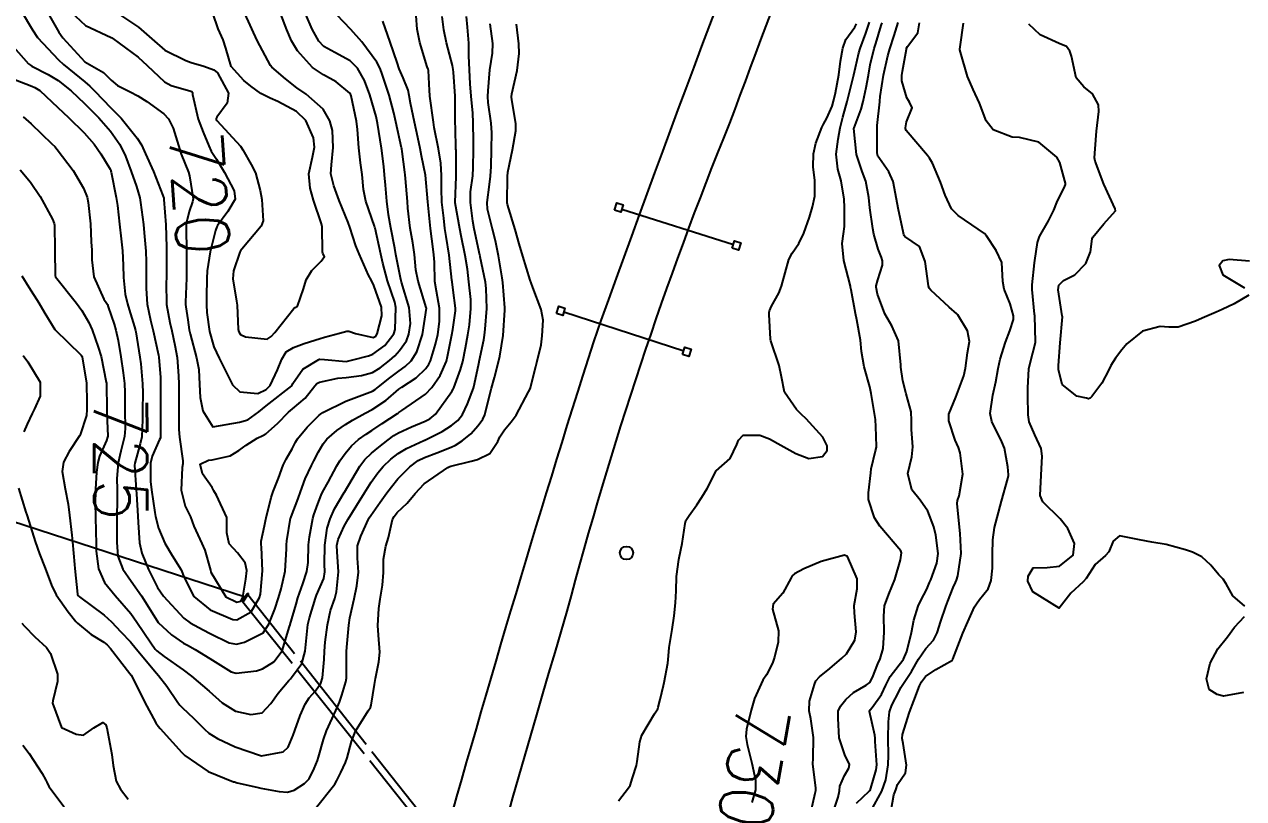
# Model space of a CAD drawing. Header units: metres. Extents: x 318500 to 325275, y 7408834 to 7428799.
# Drawn here: x 320161.3 to 320253.2, y 7414053.9 to 7414112.3 of the extents above; entities that cross this region are included whole.
import ezdxf
from ezdxf.enums import TextEntityAlignment as Align

# ---------------------------------------------------------------- set-up
doc = ezdxf.new("R2010")
doc.units = ezdxf.units.M
doc.header["$MEASUREMENT"] = 0
doc.linetypes.add('CONTINUO', pattern=[0])
doc.linetypes.add('TRACEJADO', pattern=[8.7, 8, -0.7])
for name, color, linetype in [('BUEIRO', 151, 'Continuous'), ('Cotas', 45, 'Continuous'), ('Curvas de Nivel 1m', 11, 'Continuous'), ('Curvas de Nivel 5m', 15, 'Continuous'), ('GALERIA', 45, 'Continuous'), ('Linha Férrea', 20, 'Continuous'), ('Postes', 20, 'Continuous'), ('Pórticos', 45, 'Continuous'), ('TEXTO', 45, 'Continuous')]:
    doc.layers.add(name, color=color, linetype=linetype)
doc.styles.add('Style-STANDARD', font='STANDARD.shx')

msp = doc.modelspace()

# ---------------------------------------------------------------- linework, layer by layer
at = {"layer": 'BUEIRO', "linetype": 'CONTINUO'}
for points in [[(320178.1, 7414069.347, 720.947), (320178.102, 7414069.297, 721.549), (320178.001, 7414069.15, 721.874), (320177.809, 7414068.872, 721.56), (320177.71, 7414068.805, 720.95)], [(320178.1, 7414069.347, 720.947), (320177.71, 7414068.805, 720.95)], [(320177.767, 7414068.733, 722.775), (320177.71, 7414068.805, 720.95)], [(320178.206, 7414069.377, 722.77), (320177.767, 7414068.733, 722.775)], [(320178.206, 7414069.377, 722.77), (320178.1, 7414069.347, 720.947)]]:
    msp.add_polyline3d(points, dxfattribs=at)
at = {"layer": 'Curvas de Nivel 1m', "flags": 128}
for points, elevation in [([(320159.889, 7414111.264), (320161.606, 7414109.324), (320161.751, 7414109.214), (320161.858, 7414109.154), (320163.074, 7414108.524), (320163.848, 7414108.059), (320164.827, 7414107.28), (320165.826, 7414106.337), (320166.904, 7414105.254), (320167.795, 7414104.254), (320168.502, 7414103.229), (320168.912, 7414102.364), (320169.355, 7414101.216), (320169.743, 7414100.086), (320169.989, 7414099.207), (320170.061, 7414098.871), (320170.263, 7414097.204), (320170.325, 7414096.573), (320170.439, 7414095.202), (320170.477, 7414094.393), (320170.475, 7414093.202), (320170.465, 7414092.375), (320170.557, 7414091.201), (320170.814, 7414089.992), (320171.016, 7414089.196), (320171.411, 7414087.353), (320171.437, 7414087.191), (320171.547, 7414085.675), (320171.567, 7414085.19), (320171.561, 7414083.23), (320171.561, 7414083.189), (320171.561, 7414083.148), (320171.569, 7414081.189), (320171.558, 7414081.12), (320171.487, 7414080.981), (320170.921, 7414079.742), (320170.803, 7414079.197), (320170.814, 7414077.829), (320170.875, 7414077.196), (320171.126, 7414075.482), (320171.176, 7414075.192), (320171.397, 7414074.309), (320171.881, 7414073.182), (320172.441, 7414072.245), (320173.115, 7414071.164), (320173.351, 7414070.587), (320174.08, 7414069.149), (320175.315, 7414068.14), (320177.012, 7414067.405), (320177.304, 7414067.393), (320178.404, 7414068.003), (320179.033, 7414069.084), (320179.088, 7414069.329), (320179.247, 7414071.082), (320179.174, 7414072.88), (320179.14, 7414073.084), (320179.138, 7414073.329), (320179.401, 7414074.48), (320179.504, 7414074.984), (320179.525, 7414075.078), (320179.892, 7414076.614), (320180.052, 7414077.071), (320180.45, 7414078.065), (320180.806, 7414079.06), (320181.024, 7414079.499), (320181.479, 7414080.284), (320181.734, 7414080.8), (320181.879, 7414081.046), (320182.608, 7414081.934), (320183.517, 7414082.818), (320183.634, 7414082.913), (320183.813, 7414083.026), (320185.529, 7414083.893), (320186.955, 7414084.4), (320187.537, 7414084.632), (320187.742, 7414084.763), (320187.993, 7414084.965), (320188.855, 7414085.652), (320189.558, 7414086.159), (320190.011, 7414086.495), (320190.462, 7414086.937), (320190.901, 7414087.61), (320191.324, 7414088.924), (320191.608, 7414090.909), (320191.603, 7414090.938), (320190.98, 7414092.93), (320190.81, 7414093.786), (320190.714, 7414094.934), (320190.583, 7414095.831), (320190.388, 7414096.94), (320190.22, 7414098.445), (320190.176, 7414098.943), (320190.037, 7414100.665), (320190.006, 7414100.946), (320189.975, 7414101.16), (320189.778, 7414102.708), (320189.753, 7414102.924), (320189.748, 7414102.95), (320189.743, 7414102.988), (320189.301, 7414104.955), (320189.148, 7414105.629), (320188.793, 7414106.96), (320188.267, 7414108.554), (320188.113, 7414108.967), (320187.867, 7414109.439), (320186.735, 7414110.987), (320185.904, 7414111.911), (320184.867, 7414113.016)], 723), ([(320160.968, 7414101.332), (320161.746, 7414100.395), (320162.484, 7414099.309), (320163.401, 7414097.598), (320163.543, 7414097.292), (320163.569, 7414097.162), (320163.579, 7414095.292), (320163.619, 7414093.322), (320163.629, 7414093.29), (320163.649, 7414093.255), (320165.21, 7414091.274), (320165.615, 7414090.721), (320166.164, 7414089.82), (320166.416, 7414089.258), (320166.868, 7414087.963), (320167.078, 7414087.247), (320167.468, 7414085.315), (320167.48, 7414085.241), (320167.481, 7414085.182), (320167.51, 7414083.24), (320167.516, 7414082.975), (320167.582, 7414081.239), (320167.571, 7414081.156), (320167.485, 7414080.92), (320166.968, 7414079.747), (320166.826, 7414079.25), (320166.739, 7414078.537), (320166.646, 7414077.252), (320166.62, 7414076.054), (320166.65, 7414075.251), (320166.682, 7414073.959), (320166.697, 7414073.25), (320166.707, 7414072.583), (320166.886, 7414071.247), (320167.345, 7414070.215), (320168.13, 7414069.228), (320169.31, 7414067.862), (320169.78, 7414067.205), (320170.817, 7414065.662), (320171.158, 7414065.191), (320171.278, 7414065.059), (320171.837, 7414064.616), (320173.257, 7414063.614), (320173.897, 7414063.15), (320175.233, 7414062.01), (320176.205, 7414061.12), (320177.214, 7414060.513), (320178.362, 7414060.243), (320179.213, 7414060.383), (320179.882, 7414061.07), (320180.437, 7414061.857), (320181.247, 7414062.826), (320181.351, 7414062.947), (320181.444, 7414063.048), (320182.211, 7414064.096), (320182.462, 7414065.038), (320182.535, 7414065.79), (320182.681, 7414067.036), (320182.794, 7414067.549), (320183.238, 7414069.031), (320183.263, 7414069.099), (320183.333, 7414069.25), (320183.864, 7414070.51), (320183.946, 7414071.021), (320183.931, 7414071.587), (320183.949, 7414073.021), (320184.126, 7414074.293), (320184.345, 7414075.016), (320184.677, 7414075.755), (320185.422, 7414077), (320185.44, 7414077.032), (320186.582, 7414078.983), (320186.961, 7414079.484), (320187.475, 7414079.955), (320188.031, 7414080.415), (320188.719, 7414080.958), (320189.164, 7414081.284), (320189.498, 7414081.485), (320190.49, 7414081.95), (320191.512, 7414082.372), (320191.876, 7414082.553), (320192.304, 7414082.908), (320193.537, 7414084.606), (320193.635, 7414084.793), (320193.676, 7414084.889), (320194.183, 7414086.261), (320194.351, 7414086.882), (320194.561, 7414087.905), (320194.733, 7414088.879), (320194.851, 7414089.634), (320194.975, 7414090.876), (320194.954, 7414091.553), (320194.812, 7414092.878), (320194.705, 7414093.839), (320194.53, 7414094.882), (320194.226, 7414096.354), (320194.121, 7414096.886), (320193.781, 7414098.838), (320193.778, 7414098.89), (320193.851, 7414100.797), (320193.856, 7414100.889), (320193.848, 7414102.821), (320193.843, 7414102.889), (320193.804, 7414104.501), (320193.792, 7414104.89), (320193.79, 7414104.91), (320193.771, 7414106.891), (320193.664, 7414108.699), (320193.638, 7414108.893), (320193.57, 7414109.188), (320193.136, 7414110.901), (320192.923, 7414111.886), (320192.797, 7414112.907)], 726), ([(320161.049, 7414113.333), (320161.899, 7414111.892), (320162.285, 7414111.314), (320163.865, 7414109.631), (320164.231, 7414109.286), (320165.847, 7414107.956), (320166.226, 7414107.647), (320166.6, 7414107.259), (320167.822, 7414106.008), (320168.58, 7414105.228), (320169.787, 7414103.71), (320170.113, 7414103.207), (320170.437, 7414102.54), (320171.019, 7414101.197), (320171.733, 7414099.398), (320171.799, 7414099.189), (320171.813, 7414099.104), (320171.95, 7414097.186), (320172.008, 7414095.51), (320172.01, 7414095.185), (320172.01, 7414094.85), (320172.006, 7414093.185), (320171.991, 7414092.839), (320172.014, 7414091.184), (320172.254, 7414089.828), (320172.406, 7414089.178), (320172.645, 7414088.113), (320172.811, 7414087.171), (320172.915, 7414085.804), (320172.941, 7414085.169), (320172.945, 7414084.579), (320172.936, 7414083.169), (320172.93, 7414081.738), (320172.978, 7414081.168), (320173.246, 7414079.38), (320173.247, 7414079.163), (320173.183, 7414078.89), (320173.108, 7414077.165), (320173.422, 7414075.967), (320173.809, 7414075.154), (320174.082, 7414074.468), (320174.685, 7414073.14), (320174.89, 7414072.652), (320175.319, 7414071.131), (320175.358, 7414070.996), (320176.491, 7414069.118), (320177.324, 7414068.726), (320177.621, 7414068.81), (320177.771, 7414069.103), (320177.999, 7414070.451), (320178.059, 7414071.1), (320177.95, 7414071.685), (320177.373, 7414072.437), (320176.725, 7414073.117), (320176.568, 7414073.943), (320176.569, 7414075.118), (320175.771, 7414076.79), (320175.568, 7414077.129), (320175.442, 7414077.361), (320174.72, 7414078.408), (320174.544, 7414079.144), (320175.166, 7414079.433), (320175.465, 7414079.451), (320176.818, 7414079.768), (320177.476, 7414080.172), (320178.014, 7414080.57), (320178.844, 7414081.09), (320179.278, 7414081.299), (320179.495, 7414081.43), (320180.374, 7414082.2), (320181.218, 7414083.055), (320181.523, 7414083.311), (320182.47, 7414084.101), (320183.206, 7414085.033), (320183.353, 7414085.221), (320183.544, 7414085.327), (320184.935, 7414085.623), (320185.55, 7414085.68), (320186.727, 7414085.807), (320187.556, 7414086.056), (320188.124, 7414086.401), (320188.838, 7414086.957), (320189.223, 7414087.306), (320189.581, 7414087.706), (320190.104, 7414088.43), (320190.298, 7414088.94), (320190.403, 7414089.733), (320190.32, 7414090.939), (320189.73, 7414092.868), (320189.704, 7414092.949), (320189.653, 7414093.183), (320189.312, 7414094.954), (320189.224, 7414095.416), (320188.921, 7414096.958), (320188.741, 7414097.934), (320188.618, 7414098.961), (320188.528, 7414100.182), (320188.46, 7414100.963), (320188.391, 7414101.589), (320188.217, 7414102.966), (320187.933, 7414104.844), (320187.909, 7414104.969), (320187.816, 7414105.345), (320187.357, 7414106.977), (320186.94, 7414108.072), (320186.405, 7414108.992), (320185.868, 7414109.541), (320184.708, 7414110.187), (320183.884, 7414110.625), (320183.496, 7414111.034), (320182.993, 7414111.95), (320182.53, 7414113.044)], 722), ([(320161.11, 7414093.328), (320161.637, 7414092.478), (320162.389, 7414091.308), (320162.837, 7414090.527), (320163.6, 7414089.29), (320165.571, 7414087.365), (320165.622, 7414087.269), (320165.646, 7414087.191), (320165.973, 7414085.264), (320166.012, 7414083.749), (320166.008, 7414083.263), (320165.964, 7414082.813), (320165.491, 7414081.338), (320165.466, 7414081.295), (320165.453, 7414081.27), (320164.673, 7414080.077), (320164.239, 7414079.282), (320164.149, 7414078.587), (320164.363, 7414077.281), (320164.589, 7414076.111), (320164.7, 7414075.277), (320164.879, 7414073.784), (320164.933, 7414073.274), (320165.069, 7414071.567), (320165.091, 7414071.273), (320165.286, 7414069.315), (320165.303, 7414069.27), (320165.329, 7414069.233), (320165.46, 7414069.137), (320167.307, 7414067.74), (320167.861, 7414067.232), (320168.569, 7414066.498), (320169.285, 7414065.722), (320169.717, 7414065.206), (320171.253, 7414063.379), (320171.414, 7414063.188), (320172.023, 7414062.394), (320172.874, 7414061.165), (320173.022, 7414060.966), (320173.216, 7414060.76), (320174.043, 7414059.982), (320174.88, 7414059.135), (320175.196, 7414058.853), (320175.862, 7414058.451), (320177.181, 7414057.816), (320179.102, 7414057.15), (320179.171, 7414057.144), (320180.797, 7414057.435), (320181.181, 7414057.786), (320181.552, 7414058.689), (320181.681, 7414059.045), (320182.083, 7414060.169), (320182.457, 7414061.038), (320182.764, 7414061.497), (320183.235, 7414062.049), (320183.646, 7414062.622), (320183.775, 7414063.022), (320183.896, 7414064.395), (320183.932, 7414065.02), (320183.974, 7414065.707), (320184.145, 7414067.017), (320184.391, 7414068.089), (320184.701, 7414069.009), (320184.841, 7414069.504), (320184.973, 7414071.006), (320184.877, 7414072.509), (320184.865, 7414073.008), (320184.949, 7414073.444), (320185.402, 7414074.444), (320185.604, 7414074.8), (320185.72, 7414074.995), (320186.363, 7414076.048), (320186.946, 7414076.977), (320187.448, 7414077.769), (320187.943, 7414078.478), (320188.351, 7414078.961), (320188.927, 7414079.497), (320189.475, 7414079.931), (320190.103, 7414080.318), (320191.426, 7414080.921), (320191.47, 7414080.94), (320191.49, 7414080.949), (320192.794, 7414081.607), (320193.507, 7414082.038), (320193.981, 7414082.417), (320194.333, 7414082.882), (320194.714, 7414083.693), (320195.152, 7414084.874), (320195.238, 7414085.18), (320195.568, 7414086.735), (320195.594, 7414086.846), (320195.597, 7414086.87), (320195.942, 7414088.518), (320195.997, 7414088.864), (320196.052, 7414089.311), (320196.175, 7414090.862), (320196.123, 7414092.383), (320196.057, 7414092.864), (320195.678, 7414094.768), (320195.657, 7414094.87), (320195.653, 7414094.898), (320195.224, 7414096.875), (320195.114, 7414097.47), (320194.938, 7414098.878), (320194.95, 7414099.669), (320195.104, 7414100.877), (320195.147, 7414101.495), (320195.175, 7414102.876), (320195.173, 7414103.493), (320195.14, 7414104.877), (320195.101, 7414105.597), (320194.979, 7414106.879), (320194.92, 7414107.808), (320194.868, 7414108.88), (320194.823, 7414109.933), (320194.821, 7414110.881), (320194.703, 7414112.087), (320194.627, 7414112.883)], 727), ([(320162.982, 7414113.304), (320163.896, 7414111.705), (320164.179, 7414111.287), (320165.863, 7414109.48), (320166.193, 7414109.265), (320167.266, 7414108.661), (320167.849, 7414108.101), (320168.309, 7414107.698), (320169.259, 7414107.219), (320169.836, 7414106.917), (320170.539, 7414106.494), (320171.816, 7414105.563), (320172.162, 7414105.185), (320172.514, 7414104.464), (320172.908, 7414103.173), (320173.128, 7414102.524), (320173.67, 7414101.161), (320173.756, 7414100.88), (320174.016, 7414099.156), (320173.975, 7414098.907), (320173.715, 7414098.18), (320173.508, 7414097.357), (320173.5, 7414097.163), (320173.503, 7414096.968), (320173.512, 7414095.163), (320173.512, 7414093.302), (320173.51, 7414093.162), (320173.431, 7414091.355), (320173.435, 7414091.163), (320173.457, 7414091.001), (320173.609, 7414090.014), (320173.718, 7414089.275), (320173.737, 7414089.158), (320173.791, 7414088.963), (320174.285, 7414087.149), (320174.436, 7414086.268), (320174.5, 7414085.146), (320174.543, 7414084.157), (320174.742, 7414083.142), (320175.502, 7414081.936), (320176.511, 7414082.114), (320177.508, 7414082.3), (320178.139, 7414082.472), (320178.974, 7414083.088), (320179.524, 7414083.52), (320181.46, 7414085.051), (320181.496, 7414085.095), (320181.542, 7414085.205), (320182.303, 7414086.298), (320183.493, 7414087.031), (320183.547, 7414087.053), (320183.57, 7414087.056), (320183.937, 7414087.025), (320185.568, 7414086.887), (320185.673, 7414086.894), (320186.073, 7414086.992), (320187.238, 7414087.313), (320187.577, 7414087.434), (320188.467, 7414088.081), (320189.146, 7414088.955), (320189.259, 7414089.298), (320189.314, 7414090.953), (320189.237, 7414091.343), (320188.677, 7414092.96), (320188.329, 7414094.304), (320188.187, 7414094.965), (320187.748, 7414096.921), (320187.734, 7414096.97), (320187.702, 7414097.086), (320187.046, 7414098.98), (320186.874, 7414099.852), (320186.76, 7414100.985), (320186.642, 7414101.86), (320186.509, 7414102.989), (320186.418, 7414104.374), (320186.333, 7414104.992), (320185.935, 7414106.902), (320185.911, 7414106.999), (320185.891, 7414107.049), (320185.841, 7414107.122), (320184.8, 7414107.967), (320183.855, 7414108.485), (320183.027, 7414109.038), (320181.879, 7414110.312), (320181.427, 7414111.057), (320181.075, 7414111.89), (320180.634, 7414113.069)], 721), ([(320168.175, 7414113.236), (320169.903, 7414112.103), (320170.905, 7414111.2), (320171.878, 7414110.363), (320173.462, 7414109.57), (320173.864, 7414109.434), (320174.819, 7414109.146), (320175.591, 7414108.868), (320175.855, 7414108.655), (320176.688, 7414107.122), (320176.588, 7414106.364), (320175.812, 7414105.292), (320175.752, 7414105.19), (320175.759, 7414105.131), (320175.809, 7414105.046), (320177.58, 7414103.112), (320177.777, 7414102.831), (320178.408, 7414101.742), (320178.733, 7414101.095), (320179.067, 7414099.763), (320179.205, 7414099.088), (320179.304, 7414097.489), (320179.152, 7414097.088), (320177.682, 7414095.354), (320177.581, 7414095.211), (320177.53, 7414095.112), (320177.052, 7414093.724), (320177.009, 7414093.116), (320177.3, 7414091.438), (320177.347, 7414091.113), (320177.425, 7414089.288), (320177.463, 7414089.111), (320177.597, 7414088.911), (320177.974, 7414088.725), (320179.592, 7414088.55), (320179.902, 7414088.769), (320180.178, 7414089.071), (320181.618, 7414090.878), (320181.716, 7414090.952), (320181.889, 7414091.047), (320182.337, 7414092.346), (320182.534, 7414093.041), (320182.967, 7414093.73), (320183.671, 7414094.433), (320183.917, 7414094.785), (320183.809, 7414095.028), (320183.787, 7414095.134), (320183.755, 7414097.029), (320183.704, 7414097.268), (320183.086, 7414099.036), (320182.84, 7414099.942), (320182.747, 7414101.04), (320183.023, 7414102.288), (320183.178, 7414103.036), (320183.092, 7414103.736), (320182.51, 7414105.043), (320181.82, 7414105.739), (320180.413, 7414106.49), (320179.835, 7414106.729), (320179.127, 7414107.091), (320178.372, 7414107.629), (320177.849, 7414108.057), (320176.883, 7414109.12), (320176.486, 7414110.519), (320176.29, 7414111.126), (320175.903, 7414111.973), (320175.494, 7414113.136)], 719), ([(320160.625, 7414108.116), (320161.843, 7414107.641), (320162.074, 7414107.548), (320162.454, 7414107.311), (320163.821, 7414106.035), (320164.612, 7414105.282), (320165.793, 7414104.122), (320166.548, 7414103.258), (320167.066, 7414102.544), (320167.761, 7414101.388), (320167.804, 7414101.283), (320167.82, 7414101.239), (320167.843, 7414101.155), (320168.219, 7414099.233), (320168.31, 7414098.643), (320168.475, 7414097.228), (320168.602, 7414096.139), (320168.7, 7414095.225), (320168.753, 7414094.134), (320168.774, 7414093.223), (320168.898, 7414091.954), (320169.076, 7414091.218), (320169.204, 7414090.805), (320169.603, 7414089.485), (320169.677, 7414089.209), (320169.7, 7414089.108), (320170.005, 7414087.206), (320170.065, 7414086.703), (320170.192, 7414085.203), (320170.213, 7414084.523), (320170.202, 7414083.203), (320170.205, 7414082.508), (320170.141, 7414081.203), (320170.022, 7414080.664), (320169.616, 7414079.208), (320169.607, 7414079.06), (320169.728, 7414077.207), (320169.747, 7414076.895), (320169.843, 7414075.206), (320169.867, 7414074.741), (320169.98, 7414073.204), (320170.162, 7414072.412), (320170.653, 7414071.197), (320171.34, 7414069.838), (320171.788, 7414069.183), (320173.305, 7414067.516), (320173.791, 7414067.153), (320174.785, 7414066.627), (320175.292, 7414066.366), (320176.748, 7414065.653), (320177.284, 7414065.56), (320177.883, 7414065.698), (320179.293, 7414066.421), (320179.72, 7414067.074), (320180.186, 7414068.198), (320180.467, 7414069.063), (320180.662, 7414069.739), (320180.97, 7414071.056), (320181.061, 7414072.739), (320181.059, 7414073.055), (320181.091, 7414073.348), (320181.374, 7414075.051), (320181.381, 7414075.08), (320181.412, 7414075.154), (320181.932, 7414076.546), (320182.108, 7414077.043), (320182.473, 7414078.017), (320182.947, 7414079.035), (320183.124, 7414079.375), (320183.475, 7414080.06), (320183.831, 7414080.678), (320184.103, 7414081.021), (320184.847, 7414081.663), (320185.507, 7414082.124), (320186.046, 7414082.458), (320187.001, 7414082.978), (320187.523, 7414083.25), (320188.559, 7414083.931), (320189.538, 7414084.798), (320189.747, 7414084.947), (320190.834, 7414085.647), (320191.561, 7414086.337), (320191.807, 7414086.676), (320191.917, 7414086.915), (320192.31, 7414088.189), (320192.463, 7414088.907), (320192.602, 7414089.897), (320192.602, 7414090.905), (320192.368, 7414092.18), (320192.259, 7414092.911), (320192.215, 7414094.369), (320192.169, 7414094.913), (320192.11, 7414095.339), (320191.915, 7414096.917), (320191.73, 7414098.92), (320191.548, 7414100.923), (320191.246, 7414102.399), (320191.135, 7414102.93), (320190.968, 7414103.757), (320190.706, 7414104.937), (320190.406, 7414106.367), (320190.318, 7414106.943), (320190.235, 7414107.335), (320189.853, 7414108.261), (320189.566, 7414108.953), (320189.398, 7414109.424), (320188.883, 7414110.96), (320188.33, 7414112.55)], 724), ([(320160.837, 7414077.329), (320161.413, 7414075.514), (320161.476, 7414075.319), (320161.502, 7414075.226), (320162.098, 7414073.309), (320162.433, 7414072.366), (320162.866, 7414071.297), (320163.341, 7414070.011), (320163.701, 7414069.286), (320164.603, 7414067.985), (320165.176, 7414067.271), (320165.299, 7414067.135), (320166.319, 7414066.283), (320167.285, 7414065.704), (320167.547, 7414065.5), (320167.785, 7414065.232), (320169.252, 7414063.339), (320169.343, 7414063.209), (320169.468, 7414062.986), (320170.35, 7414061.199), (320171.204, 7414059.625), (320171.377, 7414059.362), (320171.528, 7414059.185), (320173.173, 7414057.375), (320173.394, 7414057.157), (320175.152, 7414055.941), (320177.074, 7414055.177), (320177.141, 7414055.161), (320177.348, 7414055.107), (320178.821, 7414054.769), (320179.136, 7414054.706), (320180.509, 7414054.435), (320181.133, 7414054.383), (320181.645, 7414054.535), (320182.421, 7414055.037), (320182.771, 7414055.408), (320183.157, 7414056.174), (320183.399, 7414056.794), (320183.477, 7414057.025), (320183.855, 7414058.355), (320184.081, 7414059.017), (320184.772, 7414060.563), (320184.986, 7414061.004), (320185.055, 7414061.17), (320185.231, 7414061.701), (320185.532, 7414062.71), (320185.573, 7414062.995), (320185.593, 7414064.677), (320185.597, 7414064.995), (320185.609, 7414065.32), (320185.76, 7414066.993), (320185.848, 7414067.531), (320186.169, 7414068.987), (320186.364, 7414069.965), (320186.483, 7414070.983), (320186.425, 7414072.039), (320186.413, 7414072.985), (320186.663, 7414073.709), (320187.239, 7414074.973), (320187.298, 7414075.085), (320187.414, 7414075.259), (320188.133, 7414076.259), (320188.625, 7414076.958), (320188.967, 7414077.433), (320189.451, 7414078.018), (320190.356, 7414078.937), (320190.992, 7414079.403), (320191.471, 7414079.625), (320192.403, 7414079.979), (320193.483, 7414080.418), (320193.804, 7414080.568), (320194.306, 7414080.882), (320194.951, 7414081.422), (320195.508, 7414082.041), (320195.862, 7414082.518), (320196.011, 7414082.863), (320196.158, 7414083.493), (320196.519, 7414084.855), (320196.738, 7414085.667), (320197.037, 7414086.848), (320197.143, 7414087.28), (320197.413, 7414088.843), (320197.534, 7414090.756), (320197.537, 7414090.841), (320197.534, 7414090.928), (320197.37, 7414092.844), (320197.325, 7414093.175), (320197.039, 7414094.85), (320196.816, 7414095.978), (320196.596, 7414096.857), (320196.225, 7414098.36), (320196.194, 7414098.863), (320196.381, 7414100.23), (320196.447, 7414100.86), (320196.489, 7414101.581), (320196.529, 7414102.859), (320196.539, 7414104.119), (320196.507, 7414104.86), (320196.276, 7414106.42), (320196.242, 7414106.864), (320196.264, 7414107.284), (320196.397, 7414108.862), (320196.606, 7414110.132), (320196.632, 7414110.859), (320196.431, 7414112.343)], 728), ([(320183.22, 7414053.128), (320184.705, 7414055.007), (320184.868, 7414055.28), (320185.153, 7414055.882), (320185.522, 7414056.638), (320185.642, 7414056.993), (320185.961, 7414058.216), (320186.274, 7414058.984), (320187.215, 7414060.516), (320187.395, 7414060.791), (320187.456, 7414060.968), (320187.704, 7414062.505), (320187.785, 7414062.965), (320188.013, 7414064.218), (320188.099, 7414064.962), (320188.009, 7414066.246), (320187.961, 7414066.963), (320188.026, 7414068.256), (320188.115, 7414068.962), (320188.299, 7414070.007), (320188.377, 7414070.96), (320188.374, 7414071.955), (320188.555, 7414072.958), (320188.75, 7414073.596), (320189.06, 7414074.954), (320189.171, 7414075.195), (320189.418, 7414075.479), (320190.166, 7414076.202), (320190.755, 7414076.93), (320191.447, 7414077.65), (320193.236, 7414078.893), (320193.391, 7414078.961), (320193.461, 7414078.983), (320194.993, 7414079.349), (320195.469, 7414079.483), (320196.404, 7414079.928), (320196.998, 7414080.847), (320197.158, 7414081.183), (320197.503, 7414081.731), (320198.016, 7414082.329), (320198.371, 7414082.827), (320199.304, 7414084.58), (320199.428, 7414084.812), (320199.461, 7414084.891), (320199.546, 7414085.209), (320199.865, 7414086.508), (320199.952, 7414086.806), (320200.258, 7414088.135), (320200.343, 7414088.803), (320200.419, 7414089.995), (320200.275, 7414090.803), (320199.645, 7414092.45), (320199.512, 7414092.812), (320199.446, 7414093.021), (320198.883, 7414094.822), (320198.619, 7414095.756), (320198.317, 7414096.831), (320197.728, 7414098.728), (320197.702, 7414098.84), (320197.702, 7414098.868), (320197.735, 7414100.84), (320197.763, 7414101.162), (320198.096, 7414102.835), (320198.352, 7414104.282), (320198.353, 7414104.832), (320198.056, 7414106.617), (320198.031, 7414106.837), (320198.056, 7414107.051), (320198.452, 7414108.831), (320198.6, 7414110.108), (320198.574, 7414110.83), (320198.417, 7414112.327)], 729), ([(320222.156, 7414052.504), (320222.664, 7414054.026), (320222.762, 7414054.496), (320222.804, 7414054.836), (320223.157, 7414055.649), (320223.46, 7414056.193), (320223.511, 7414056.487), (320223.181, 7414057.21), (320222.748, 7414058.497), (320222.655, 7414059.939), (320222.677, 7414060.498), (320222.832, 7414060.89), (320223.233, 7414061.375), (320223.82, 7414061.906), (320224.775, 7414062.475), (320225.062, 7414062.663), (320225.258, 7414063.035), (320225.658, 7414064.08), (320225.823, 7414064.462), (320226.049, 7414065.22), (320226.134, 7414066.457), (320226.101, 7414067.675), (320226.172, 7414068.457), (320226.481, 7414069.315), (320226.952, 7414070.446), (320227.375, 7414071.923), (320227.443, 7414072.439), (320227.382, 7414072.587), (320225.807, 7414074.464), (320225.419, 7414075.085), (320224.944, 7414076.475), (320224.946, 7414076.974), (320225.127, 7414078.473), (320225.168, 7414078.77), (320225.485, 7414080.146), (320225.555, 7414080.403), (320225.563, 7414080.469), (320225.513, 7414081.97), (320225.486, 7414082.47), (320225.484, 7414082.507), (320225.167, 7414084.474), (320225.048, 7414084.974), (320224.627, 7414086.479), (320224.429, 7414087.64), (320224.351, 7414088.482), (320224.074, 7414090.027), (320223.974, 7414090.486), (320223.647, 7414092.28), (320223.603, 7414092.491), (320223.585, 7414092.557), (320223.096, 7414094.499), (320222.962, 7414095.77), (320223.069, 7414096.499), (320223.144, 7414097.063), (320223.139, 7414098.499), (320223.111, 7414099.128), (320222.898, 7414100.503), (320222.647, 7414101.385), (320222.51, 7414102.509), (320222.66, 7414103.644), (320222.815, 7414104.505), (320223.01, 7414105.315), (320223.345, 7414106.497), (320223.86, 7414108.49), (320224.219, 7414110.153), (320224.323, 7414110.486), (320224.761, 7414111.628), (320225.026, 7414112.479)], 731), ([(320224.052, 7414053.559), (320225.012, 7414054.471), (320225.08, 7414054.531), (320225.143, 7414054.696), (320225.543, 7414056.086), (320225.581, 7414056.464), (320225.452, 7414058.21), (320225.447, 7414058.466), (320225.435, 7414058.699), (320225.212, 7414059.709), (320225.018, 7414060.472), (320225.078, 7414060.615), (320225.224, 7414060.769), (320225.928, 7414061.771), (320226.253, 7414062.455), (320226.582, 7414063.129), (320227.273, 7414063.987), (320227.471, 7414064.243), (320227.589, 7414064.435), (320227.85, 7414064.996), (320228.208, 7414066.426), (320228.369, 7414067.369), (320228.704, 7414068.419), (320228.911, 7414068.841), (320229.349, 7414069.694), (320229.567, 7414070.198), (320229.648, 7414070.407), (320230.107, 7414071.669), (320230.205, 7414072.402), (320230.036, 7414073.768), (320229.882, 7414074.405), (320229.428, 7414075.598), (320228.84, 7414076.419), (320228.216, 7414077.197), (320227.933, 7414078.433), (320228.233, 7414079.675), (320228.3, 7414080.428), (320228.201, 7414081.738), (320228.202, 7414082.43), (320228.164, 7414083.068), (320227.793, 7414084.436), (320227.555, 7414085.407), (320227.398, 7414086.443), (320227.386, 7414086.63), (320227.219, 7414088.446), (320226.724, 7414089.566), (320226.199, 7414090.461), (320225.642, 7414091.96), (320225.538, 7414092.471), (320225.539, 7414092.583), (320225.658, 7414093.029), (320226.005, 7414094.135), (320226.004, 7414094.465), (320225.927, 7414094.711), (320225.689, 7414095.344), (320225.35, 7414096.474), (320225.269, 7414096.912), (320225.067, 7414098.477), (320224.982, 7414099.237), (320224.753, 7414100.48), (320224.48, 7414101.195), (320224.046, 7414102.487), (320223.861, 7414104.437), (320223.871, 7414104.489), (320224.401, 7414105.915), (320224.558, 7414106.483), (320224.787, 7414107.544), (320224.949, 7414108.479), (320225.089, 7414109.26), (320225.388, 7414110.475), (320225.505, 7414110.864), (320225.916, 7414112.224), (320225.976, 7414112.412)], 732), ([(320225.125, 7414052.951), (320225.963, 7414054.458), (320226.273, 7414055.333), (320226.448, 7414056.451), (320226.452, 7414057.18), (320226.433, 7414058.452), (320226.473, 7414059.711), (320226.533, 7414060.45), (320226.716, 7414060.96), (320227.243, 7414061.972), (320227.402, 7414062.284), (320227.493, 7414062.436), (320228.187, 7414063.505), (320228.721, 7414064.418), (320229.288, 7414065.239), (320229.848, 7414065.851), (320230.141, 7414066.402), (320230.412, 7414067.301), (320230.792, 7414068.395), (320230.942, 7414068.788), (320231.352, 7414069.837), (320231.528, 7414070.217), (320231.601, 7414070.386), (320231.681, 7414070.703), (320231.933, 7414072.382), (320231.874, 7414073.912), (320231.813, 7414074.384), (320231.651, 7414076.173), (320231.672, 7414076.387), (320231.799, 7414076.74), (320232.072, 7414078.381), (320231.877, 7414079.991), (320231.738, 7414080.386), (320231.498, 7414080.94), (320231.012, 7414082.395), (320231.022, 7414082.898), (320231.538, 7414084.184), (320231.621, 7414084.389), (320232.144, 7414085.799), (320232.282, 7414086.379), (320232.433, 7414087.532), (320232.573, 7414088.375), (320232.42, 7414089.19), (320231.683, 7414090.389), (320231.621, 7414090.461), (320231.045, 7414090.979), (320229.648, 7414092.257), (320229.539, 7414092.412), (320229.49, 7414092.575), (320229.23, 7414094.417), (320228.807, 7414095.539), (320227.699, 7414096.292), (320227.634, 7414096.376), (320227.609, 7414096.441), (320227.584, 7414096.56), (320227.189, 7414098.448), (320227.072, 7414099.118), (320226.803, 7414100.454), (320226.499, 7414101.19), (320225.777, 7414102.176), (320225.664, 7414102.356), (320225.623, 7414102.472), (320225.606, 7414102.648), (320225.604, 7414104.472), (320225.62, 7414104.665), (320225.804, 7414106.47), (320225.807, 7414106.504), (320225.844, 7414106.856), (320226.085, 7414108.467), (320226.419, 7414109.925), (320226.566, 7414110.46), (320226.903, 7414111.457), (320227.199, 7414112.451)], 733), ([(320226.554, 7414052.448), (320226.876, 7414054.182), (320226.975, 7414054.442), (320227.02, 7414054.564), (320227.148, 7414054.966), (320227.741, 7414055.852), (320227.826, 7414056.43), (320227.569, 7414058.06), (320227.501, 7414058.435), (320227.521, 7414058.753), (320228.035, 7414060.428), (320228.382, 7414061.274), (320228.805, 7414062.417), (320228.947, 7414062.722), (320229.261, 7414063.12), (320230.037, 7414063.634), (320231.279, 7414064.351), (320231.299, 7414064.371), (320231.307, 7414064.39), (320231.313, 7414064.422), (320232.063, 7414066.379), (320232.434, 7414067.252), (320232.961, 7414068.366), (320233.095, 7414068.602), (320233.338, 7414068.921), (320233.971, 7414069.73), (320234.21, 7414070.347), (320234.316, 7414071.292), (320234.315, 7414072.346), (320234.327, 7414073.415), (320234.454, 7414074.344), (320234.648, 7414075.115), (320234.975, 7414076.337), (320235.457, 7414078.046), (320235.52, 7414078.268), (320235.524, 7414078.329), (320235.469, 7414078.923), (320235.221, 7414080.334), (320235.011, 7414080.823), (320234.253, 7414082.349), (320234.14, 7414082.964), (320234.323, 7414084.348), (320234.554, 7414085.346), (320234.722, 7414086.343), (320234.873, 7414087.048), (320235.292, 7414088.335), (320235.609, 7414089.19), (320235.902, 7414090.042), (320235.902, 7414090.327), (320235.634, 7414091.236), (320235.197, 7414092.337), (320235.088, 7414092.909), (320235.015, 7414094.34), (320234.589, 7414095.246), (320233.854, 7414096.358), (320233.703, 7414096.53), (320233.216, 7414096.859), (320231.722, 7414097.887), (320231.22, 7414098.395), (320230.725, 7414099.42), (320230.38, 7414100.404), (320229.774, 7414101.832), (320229.565, 7414102.2), (320229.398, 7414102.416), (320227.808, 7414104.287), (320227.753, 7414104.441), (320227.749, 7414104.503), (320227.818, 7414104.951), (320228.259, 7414106.009), (320228.053, 7414106.437), (320227.96, 7414106.557), (320227.843, 7414106.769), (320227.46, 7414108.05), (320227.464, 7414108.446), (320227.526, 7414108.784), (320227.81, 7414110.441), (320227.825, 7414110.507), (320227.893, 7414110.628), (320228.666, 7414111.672), (320228.789, 7414112.427)], 734), ([(320253.647, 7414091.88), (320252.53, 7414091.213), (320251.63, 7414090.786), (320251.165, 7414090.589), (320250.12, 7414090.143), (320249.618, 7414089.906), (320248.315, 7414089.461), (320247.613, 7414089.474), (320246.958, 7414089.524), (320245.61, 7414089.168), (320244.449, 7414088.217), (320244.066, 7414087.75), (320243.584, 7414087.134), (320243.223, 7414086.586), (320243.07, 7414086.235), (320242.548, 7414085.248), (320241.792, 7414084.247), (320241.684, 7414084.103), (320241.538, 7414084.056), (320241.385, 7414084.099), (320240.667, 7414084.263), (320239.553, 7414085.14), (320239.277, 7414086.284), (320239.275, 7414086.584), (320239.412, 7414088.283), (320239.578, 7414090.239), (320239.577, 7414090.281), (320239.571, 7414090.33), (320239.258, 7414092.286), (320239.312, 7414092.629), (320239.66, 7414092.976), (320240.511, 7414093.423), (320241.356, 7414094.255), (320241.689, 7414095.157), (320241.821, 7414096.126), (320241.882, 7414096.248), (320242.707, 7414097.248), (320243.588, 7414098.231), (320243.568, 7414098.396), (320242.714, 7414100.24), (320242.047, 7414101.977), (320242.007, 7414102.248), (320242.127, 7414103.925), (320242.158, 7414104.247), (320242.339, 7414105.738), (320242.304, 7414106.245), (320241.848, 7414107.065), (320241.197, 7414107.603), (320240.625, 7414108.269), (320240.254, 7414109.905), (320240.146, 7414110.277), (320239.895, 7414110.628), (320239.335, 7414110.852), (320237.908, 7414111.502), (320237.046, 7414112.323)], 736), ([(320253.684, 7414094.441), (320252.144, 7414094.572), (320251.683, 7414094.455), (320251.406, 7414094.124), (320251.669, 7414093.413), (320253.313, 7414092.437)], 736), ([(320161.194, 7414087.326), (320161.563, 7414086.844), (320162.478, 7414085.306), (320162.493, 7414084.268), (320162.055, 7414083.312), (320161.869, 7414082.96), (320161.502, 7414082.143), (320161.258, 7414081.559)], 728), ([(320161.106, 7414067.131), (320161.296, 7414066.904), (320162.085, 7414066.105), (320162.947, 7414065.295), (320163.273, 7414064.841), (320163.799, 7414063.285), (320163.777, 7414062.75), (320163.426, 7414061.288), (320163.407, 7414061.099), (320164.099, 7414059.281), (320165.193, 7414058.772), (320165.752, 7414058.701), (320166.534, 7414059.25), (320167.204, 7414059.653), (320167.431, 7414059.465), (320167.51, 7414059.235), (320167.596, 7414058.832), (320167.885, 7414057.229), (320167.992, 7414056.393), (320168.212, 7414055.224), (320168.535, 7414054.62), (320169.127, 7414053.861)], 729)]:
    msp.add_lwpolyline(points, dxfattribs=dict(at, elevation=elevation))
at = {"layer": 'Curvas de Nivel 5m', "flags": 128}
for points, elevation in [([(320161.19, 7414105.329), (320161.802, 7414104.796), (320163.357, 7414103.296), (320163.577, 7414103.092), (320163.776, 7414102.873), (320164.963, 7414101.278), (320165.74, 7414099.948), (320166.018, 7414099.266), (320166.112, 7414098.876), (320166.268, 7414097.261), (320166.339, 7414095.913), (320166.375, 7414095.26), (320166.378, 7414094.55), (320166.535, 7414093.257), (320167.294, 7414091.576), (320167.506, 7414091.242), (320167.549, 7414091.171), (320167.618, 7414091.001), (320168.064, 7414089.692), (320168.191, 7414089.231), (320168.353, 7414088.464), (320168.576, 7414087.225), (320168.75, 7414086.024), (320168.831, 7414085.221), (320168.859, 7414084.546), (320168.859, 7414083.22), (320168.888, 7414081.831), (320168.842, 7414081.22), (320168.577, 7414080.12), (320168.371, 7414079.226), (320168.262, 7414078.042), (320168.278, 7414077.227), (320168.295, 7414076.359), (320168.275, 7414075.227), (320168.254, 7414074.37), (320168.252, 7414073.227), (320168.338, 7414072.194), (320168.71, 7414071.22), (320169.347, 7414070.313), (320170.114, 7414069.202), (320171.302, 7414067.307), (320171.387, 7414067.189), (320172.377, 7414066.26), (320173.285, 7414065.641), (320173.597, 7414065.47), (320174.167, 7414065.147), (320175.27, 7414064.477), (320176.892, 7414063.477), (320177.254, 7414063.375), (320178.803, 7414063.54), (320179.259, 7414063.687), (320180.099, 7414064.236), (320180.728, 7414065.058), (320181.298, 7414066.877), (320181.325, 7414067.024), (320181.326, 7414067.05), (320181.785, 7414068.584), (320181.919, 7414069.044), (320182.282, 7414070.105), (320182.594, 7414071.038), (320182.688, 7414071.716), (320182.72, 7414073.037), (320182.784, 7414073.641), (320183.039, 7414075.034), (320183.127, 7414075.32), (320183.427, 7414076.152), (320183.666, 7414076.797), (320183.774, 7414077.025), (320184.196, 7414077.767), (320184.845, 7414079.009), (320185.076, 7414079.395), (320185.474, 7414079.934), (320185.963, 7414080.513), (320186.49, 7414080.985), (320187.08, 7414081.392), (320187.501, 7414081.67), (320188.275, 7414082.196), (320189.428, 7414082.951), (320189.483, 7414082.988), (320189.521, 7414083.018), (320189.747, 7414083.171), (320191.535, 7414084.416), (320192.032, 7414084.913), (320192.642, 7414085.816), (320193.116, 7414086.897), (320193.212, 7414087.259), (320193.535, 7414088.891), (320193.604, 7414089.294), (320193.809, 7414090.697), (320193.813, 7414090.888), (320193.64, 7414092.249), (320193.549, 7414092.892), (320193.538, 7414093.005), (320193.338, 7414094.895), (320193.097, 7414096.302), (320193.011, 7414096.9), (320192.918, 7414097.696), (320192.788, 7414098.904), (320192.747, 7414099.903), (320192.758, 7414100.905), (320192.71, 7414101.846), (320192.524, 7414102.909), (320192.196, 7414104.522), (320192.138, 7414104.915), (320191.861, 7414106.898), (320191.86, 7414106.92), (320191.858, 7414106.938), (320191.844, 7414107.309), (320191.766, 7414108.828), (320191.752, 7414108.922), (320191.675, 7414109.11), (320191.118, 7414110.932), (320190.903, 7414111.937), (320190.849, 7414112.936)], 725), ([(320164.766, 7414113.282), (320165.904, 7414112.226), (320167.829, 7414111.303), (320167.891, 7414111.278), (320167.957, 7414111.239), (320169.869, 7414109.826), (320170.546, 7414109.203), (320171.848, 7414107.974), (320172.355, 7414107.692), (320173.841, 7414107.266), (320173.917, 7414107.235), (320173.968, 7414107.158), (320173.983, 7414107.012), (320174.396, 7414105.151), (320174.767, 7414104.174), (320175.192, 7414103.139), (320175.378, 7414102.738), (320175.77, 7414102.126), (320176.388, 7414101.124), (320177.118, 7414099.738), (320177.19, 7414099.115), (320176.643, 7414098.194), (320175.857, 7414097.128), (320175.798, 7414097.03), (320175.696, 7414096.756), (320175.297, 7414095.136), (320175.085, 7414093.712), (320175.054, 7414093.139), (320175.015, 7414091.753), (320175.021, 7414091.139), (320175.057, 7414090.581), (320175.246, 7414089.135), (320175.583, 7414087.987), (320175.992, 7414087.126), (320176.41, 7414086.269), (320176.977, 7414085.116), (320177.535, 7414084.584), (320178.907, 7414084.462), (320179.537, 7414084.776), (320179.832, 7414085.076), (320180.387, 7414086.239), (320180.707, 7414087.063), (320181.043, 7414087.593), (320181.583, 7414087.938), (320182.388, 7414088.242), (320183.594, 7414088.62), (320183.922, 7414088.699), (320185.05, 7414089.008), (320185.602, 7414089.174), (320185.773, 7414089.168), (320186.252, 7414088.99), (320187.596, 7414088.694), (320187.789, 7414088.776), (320187.908, 7414088.967), (320188.257, 7414090.32), (320188.223, 7414090.964), (320187.645, 7414092.607), (320187.466, 7414092.973), (320187.25, 7414093.383), (320186.534, 7414094.987), (320186.293, 7414095.598), (320185.841, 7414096.998), (320185.705, 7414097.364), (320185.028, 7414099.011), (320184.636, 7414100.127), (320184.415, 7414101.02), (320184.443, 7414101.697), (320184.592, 7414103.018), (320184.523, 7414104.296), (320184.332, 7414105.022), (320183.823, 7414105.905), (320182.536, 7414107.043), (320181.845, 7414107.521), (320180.974, 7414108.186), (320179.952, 7414109.079), (320179.862, 7414109.188), (320178.844, 7414111.096), (320177.92, 7414113.11)], 720), ([(320206.102, 7414053.748), (320206.858, 7414054.713), (320206.969, 7414054.886), (320207.151, 7414055.468), (320207.458, 7414056.413), (320207.512, 7414056.705), (320207.697, 7414058.198), (320207.872, 7414058.7), (320208.823, 7414060.293), (320209.058, 7414060.682), (320209.1, 7414060.804), (320209.23, 7414061.377), (320209.49, 7414062.433), (320209.545, 7414062.676), (320209.826, 7414064.117), (320209.873, 7414064.671), (320209.922, 7414065.306), (320210.135, 7414066.667), (320210.286, 7414067.695), (320210.396, 7414068.664), (320210.44, 7414069.568), (320210.48, 7414070.663), (320210.648, 7414071.936), (320210.795, 7414072.659), (320210.891, 7414073.154), (320211.121, 7414074.654), (320211.184, 7414074.883), (320211.419, 7414075.262), (320212.016, 7414076.059), (320212.388, 7414076.641), (320212.775, 7414077.308), (320213.46, 7414078.63), (320214.522, 7414079.566), (320215.022, 7414080.607), (320215.154, 7414080.947), (320215.501, 7414081.325), (320216.761, 7414081.321), (320217.497, 7414081.034), (320218.349, 7414080.561), (320219.481, 7414079.937), (320220.447, 7414079.563), (320221.478, 7414079.706), (320221.842, 7414080.158), (320221.836, 7414080.515), (320221.5, 7414081.16), (320220.242, 7414082.539), (320219.88, 7414082.901), (320219.527, 7414083.262), (320218.619, 7414084.559), (320218.389, 7414085.73), (320218.215, 7414086.564), (320217.598, 7414088.425), (320217.576, 7414088.57), (320217.461, 7414090.415), (320217.471, 7414090.572), (320217.496, 7414090.698), (320217.627, 7414091.043), (320218.186, 7414092.021), (320218.403, 7414092.562), (320218.675, 7414093.55), (320218.943, 7414094.557), (320219.19, 7414095.05), (320219.692, 7414095.771), (320220.086, 7414096.544), (320220.501, 7414097.755), (320220.741, 7414098.535), (320220.919, 7414099.355), (320220.911, 7414100.533), (320220.787, 7414101.551), (320220.803, 7414102.535), (320220.992, 7414103.332), (320221.435, 7414104.526), (320221.561, 7414104.777), (320221.821, 7414105.224), (320222.209, 7414106.14), (320222.322, 7414106.513), (320222.476, 7414107.14), (320222.724, 7414108.507), (320222.85, 7414109.531), (320223.011, 7414110.503), (320223.246, 7414111.153), (320223.914, 7414112.1), (320224.053, 7414112.353)], 730), ([(320253.335, 7414068.417), (320252.439, 7414069.197), (320251.929, 7414070.111), (320251.707, 7414070.459), (320251.367, 7414070.794), (320250.771, 7414071.526), (320250.106, 7414072.139), (320249.385, 7414072.497), (320248.869, 7414072.674), (320247.393, 7414073.064), (320246.335, 7414073.247), (320245.398, 7414073.421), (320243.897, 7414073.729), (320243.397, 7414073.336), (320243.091, 7414072.526), (320242.84, 7414072.235), (320242.043, 7414071.573), (320241.363, 7414070.513), (320241.157, 7414070.253), (320240.205, 7414069.41), (320239.33, 7414068.28), (320237.348, 7414069.499), (320236.983, 7414070.314), (320236.99, 7414070.688), (320237.37, 7414071.313), (320238.425, 7414071.348), (320239.372, 7414071.431), (320240.391, 7414072.265), (320240.5, 7414073.156), (320239.993, 7414074.271), (320239.421, 7414075.021), (320238.107, 7414076.3), (320237.913, 7414076.771), (320237.976, 7414078.302), (320238.057, 7414079.726), (320237.97, 7414080.303), (320237.506, 7414081.349), (320237.084, 7414082.314), (320236.994, 7414082.846), (320236.975, 7414084.316), (320236.973, 7414084.892), (320237.054, 7414086.315), (320237.139, 7414086.752), (320237.558, 7414088.31), (320237.558, 7414088.353), (320237.494, 7414090.311), (320237.479, 7414090.454), (320237.293, 7414092.314), (320237.304, 7414092.665), (320237.48, 7414094.312), (320237.497, 7414094.497), (320237.695, 7414095.85), (320237.859, 7414096.308), (320238.525, 7414097.491), (320238.922, 7414098.292), (320239.165, 7414098.862), (320239.757, 7414100.108), (320239.812, 7414100.226), (320239.817, 7414100.279), (320239.81, 7414100.329), (320239.762, 7414100.51), (320239.376, 7414101.886), (320239.148, 7414102.289), (320237.797, 7414103.423), (320236.355, 7414103.771), (320235.802, 7414103.805), (320234.354, 7414104.352), (320233.82, 7414105.015), (320233.321, 7414106.368), (320232.854, 7414107.379), (320232.419, 7414108.382), (320231.887, 7414110.197), (320231.847, 7414110.39), (320231.844, 7414110.438), (320231.896, 7414110.793), (320232.098, 7414112.207), (320232.114, 7414112.387)], 735), ([(320220.527, 7414052.529), (320220.941, 7414054.326), (320220.98, 7414054.522), (320220.977, 7414054.688), (320220.767, 7414056.526), (320220.773, 7414056.93), (320220.812, 7414058.526), (320220.607, 7414059.922), (320220.477, 7414060.531), (320220.507, 7414061.255), (320220.874, 7414062.526), (320220.984, 7414062.794), (320221.258, 7414063.084), (320222.05, 7414063.727), (320222.946, 7414064.495), (320223.283, 7414064.836), (320223.919, 7414065.858), (320224.024, 7414066.483), (320223.896, 7414067.909), (320223.882, 7414068.484), (320224.089, 7414069.742), (320224.101, 7414070.483), (320223.377, 7414072.16), (320223.147, 7414072.263), (320221.373, 7414071.78), (320220.077, 7414071.249), (320219.363, 7414070.867), (320219.204, 7414070.71), (320219.121, 7414070.552), (320218.487, 7414069.415), (320217.773, 7414068.566), (320217.705, 7414068.186), (320218.171, 7414066.561), (320218.151, 7414065.702), (320217.866, 7414064.564), (320217.718, 7414064.121), (320217.26, 7414063.253), (320216.996, 7414062.832), (320216.852, 7414062.576), (320216.357, 7414061.459), (320216.093, 7414060.587), (320215.754, 7414059.14), (320215.699, 7414058.593), (320215.792, 7414057.99), (320216.155, 7414056.585), (320216.425, 7414055.307), (320216.438, 7414054.581), (320216.151, 7414053.605)], 730), ([(320253.247, 7414061.908), (320251.727, 7414061.628), (320251.245, 7414061.76), (320250.639, 7414062.129), (320250.443, 7414062.952), (320250.712, 7414064.129), (320251.291, 7414065.192), (320252.039, 7414066.109), (320252.562, 7414066.851), (320253.323, 7414067.632)], 735), ([(320161.179, 7414057.941), (320161.649, 7414057.313), (320162.633, 7414055.812), (320162.917, 7414055.293), (320162.982, 7414055.136), (320163.135, 7414054.817), (320164.3, 7414053.278)], 730)]:
    msp.add_lwpolyline(points, dxfattribs=dict(at, elevation=elevation))
at = {"layer": 'GALERIA', "linetype": 'TRACEJADO', "flags": 128}
for points in [[(320203.202, 7414036.908), (320177.767, 7414068.733)], [(320203.244, 7414037.511), (320178.146, 7414069.288)]]:
    msp.add_lwpolyline(points, dxfattribs=at)
at = {"layer": 'Linha Férrea'}
for points in [[(320243.121, 7412578.113, -0.022066), (320218.658, 7412665.024, -0.057292), (320208.419, 7412757.765, -0.015116), (320209.147, 7412809.731), (320212.999, 7412898.464), (320217.75, 7413022.223), (320218.868, 7413065.549, 0.002845), (320222.472, 7413170.398), (320223.919, 7413209.926, 0.002082), (320224.705, 7413276.661, 0.003632), (320228.062, 7413358.946, 0.007114), (320228.457, 7413437.225, 0.052007), (320207.388, 7413601.502), (320189.576, 7413674.05, -0.009688), (320173.972, 7413744.603, -0.038503), (320163.913, 7413836.791, -0.068065), (320181.512, 7414006.598, -0.018281), (320204.23, 7414088.365, -0.009006), (320223.393, 7414139.109, -0.076005), (320320.437, 7414311.999, -0.027328)], [(320242.602, 7412592.989, -0.039479), (320216.599, 7412699.687, -0.043029), (320212.659, 7412775.314, -0.005074), (320213.553, 7412813.867), (320216.907, 7412896.875), (320221.075, 7413002.371), (320228.419, 7413254.256, -0.010419), (320230.392, 7413317.782, 0.015269), (320232.714, 7413433.25, 0.053346), (320210.954, 7413604.021, -0.008287), (320181.836, 7413725.169, -0.048428), (320167.711, 7413850.7, -0.046719), (320177.501, 7413966.93, -0.025435), (320202.239, 7414068.044, -0.032111), (320214.5, 7414104.857, -0.012996), (320241.049, 7414171.317, -0.059467), (320320.452, 7414305.187)]]:
    msp.add_lwpolyline(points, format="xyb", dxfattribs=at)
at = {"layer": 'Postes'}
msp.add_circle((320206.702, 7414072.433), 0.5, dxfattribs=at)
at = {"layer": 'Pórticos'}
for points in [[(320205.799, 7414098.281), (320205.974, 7414098.832), (320206.45, 7414098.681), (320206.275, 7414098.13)], [(320214.682, 7414095.418), (320214.857, 7414095.969), (320215.333, 7414095.818), (320215.158, 7414095.267)], [(320201.413, 7414090.497), (320201.588, 7414091.047), (320202.064, 7414090.896), (320201.889, 7414090.346)], [(320210.933, 7414087.401), (320211.108, 7414087.951), (320211.583, 7414087.8), (320211.409, 7414087.25)]]:
    msp.add_lwpolyline(points, close=True, dxfattribs=at)
for points in [[(320206.345, 7414098.352), (320214.769, 7414095.693)], [(320201.977, 7414090.621), (320211.02, 7414087.676)]]:
    msp.add_lwpolyline(points, dxfattribs=at)
at = {"layer": 'TEXTO', "linetype": 'CONTINUO'}
msp.add_polyline3d([(320177.949, 7414069.108, 0), (319958.792, 7414140.388, 0)], dxfattribs=at)

# ---------------------------------------------------------------- texts
at = {"layer": 'Cotas', "style": 'Style-STANDARD'}
for s, rotation, p in [('720', 273.99417, (320174.511, 7414099.569, 720)), ('725', 270.11312, (320168.545, 7414079.547, 725)), ('730', 260.11581, (320216.303, 7414056.319, 730))]:
    msp.add_text(s, height=4, rotation=rotation, dxfattribs=at).set_placement(p, align=Align.MIDDLE_CENTER)

doc.saveas('drawing.dxf')
